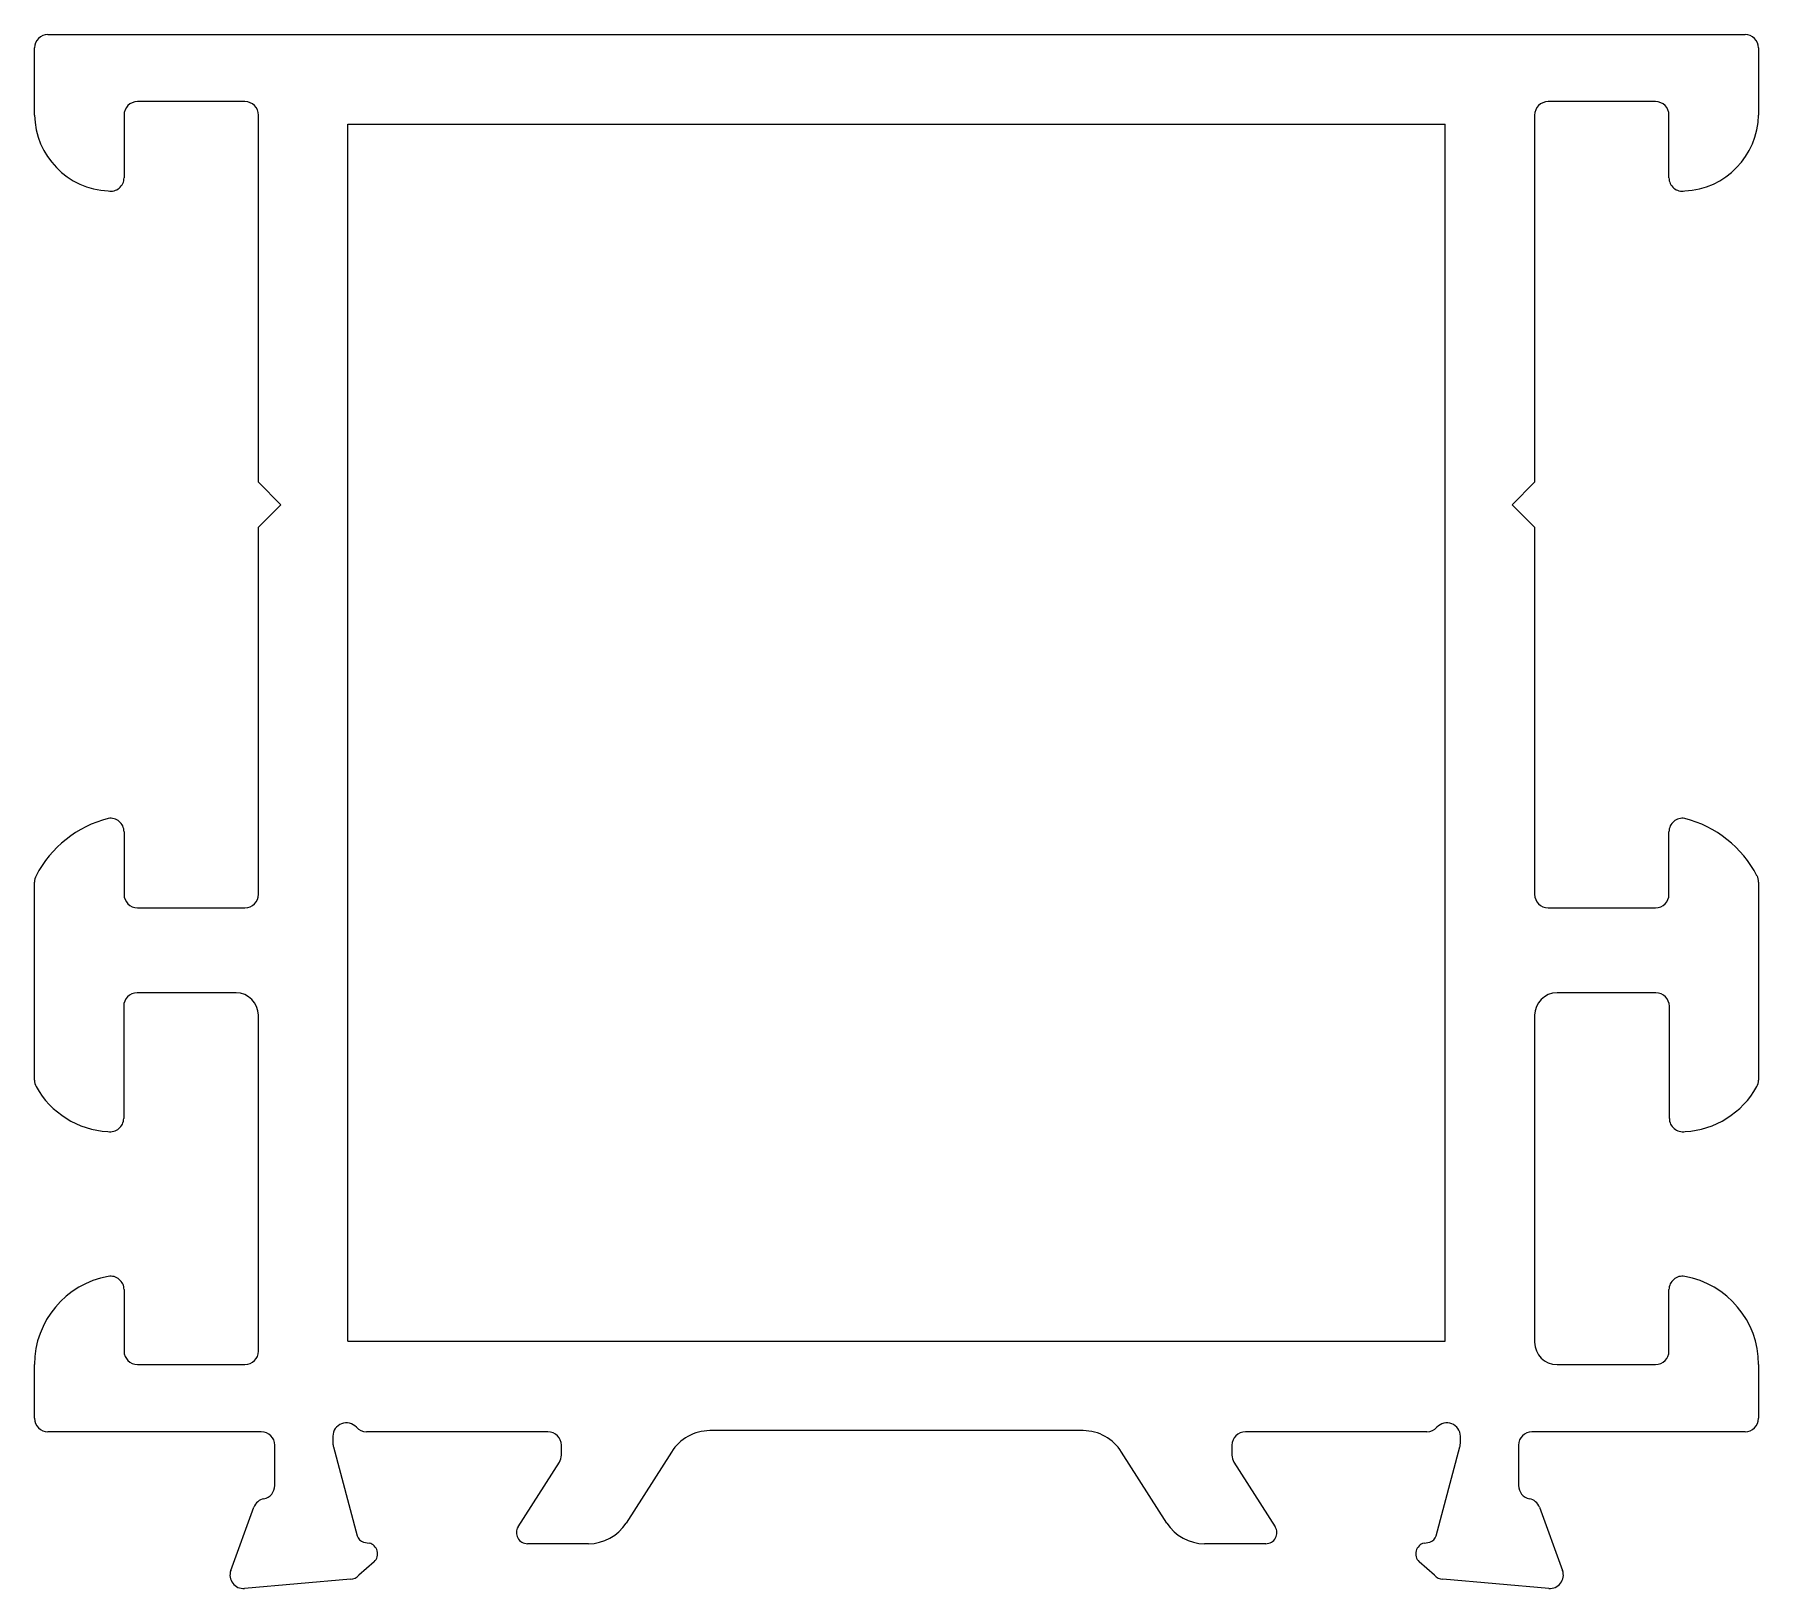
# Model space of a CAD drawing. Extents: x 2110.1 to 2148.6, y 1419.1 to 1453.8.
import ezdxf

# ---------------------------------------------------------------- set-up
doc = ezdxf.new("R2010")
doc.units = 0
doc.layers.get('0').update_dxf_attribs({"linetype": 'CONTINUOUS'})

msp = doc.modelspace()

# ---------------------------------------------------------------- linework, layer by layer
for p, q in [((2110.388, 1453.761), (2148.288, 1453.761)), ((2110.088, 1451.961), (2110.088, 1453.461)), ((2148.588, 1453.461), (2148.588, 1451.961)), ((2114.788, 1452.261), (2112.388, 1452.261)), ((2146.288, 1452.261), (2143.888, 1452.261)), ((2112.088, 1451.961), (2112.088, 1450.561)), ((2115.088, 1443.761), (2115.088, 1451.961)), ((2143.588, 1451.961), (2143.588, 1443.761)), ((2146.588, 1450.561), (2146.588, 1451.961)), ((2117.088, 1451.761), (2141.588, 1451.761)), ((2117.088, 1424.586), (2117.088, 1451.761)), ((2141.588, 1424.586), (2141.588, 1451.761)), ((2115.588, 1443.261), (2115.088, 1443.761)), ((2143.588, 1443.761), (2143.088, 1443.261)), ((2115.088, 1442.761), (2115.588, 1443.261)), ((2143.088, 1443.261), (2143.588, 1442.761)), ((2115.088, 1434.561), (2115.088, 1442.761)), ((2143.588, 1442.761), (2143.588, 1434.561)), ((2112.088, 1435.96), (2112.088, 1434.561)), ((2146.588, 1434.561), (2146.588, 1435.96)), ((2110.088, 1430.412), (2110.088, 1434.836)), ((2148.588, 1434.836), (2148.588, 1430.412)), ((2112.388, 1434.261), (2114.788, 1434.261)), ((2143.888, 1434.261), (2146.288, 1434.261)), ((2114.588, 1432.361), (2112.38, 1432.361)), ((2146.296, 1432.361), (2144.088, 1432.361)), ((2112.08, 1432.061), (2112.08, 1429.559)), ((2115.088, 1424.361), (2115.088, 1431.861)), ((2143.588, 1431.861), (2143.588, 1424.561)), ((2146.596, 1429.559), (2146.596, 1432.061)), ((2112.088, 1425.734), (2112.088, 1424.361)), ((2146.588, 1424.361), (2146.588, 1425.734)), ((2117.088, 1424.586), (2141.588, 1424.586)), ((2110.088, 1422.861), (2110.088, 1424.061)), ((2112.388, 1424.061), (2114.788, 1424.061)), ((2144.088, 1424.061), (2146.288, 1424.061)), ((2148.588, 1424.061), (2148.588, 1422.861)), ((2133.507, 1422.586), (2125.169, 1422.586)), ((2115.153, 1422.561), (2110.388, 1422.561)), ((2115.453, 1421.361), (2115.453, 1422.261)), ((2116.753, 1422.461), (2116.753, 1422.3)), ((2116.763, 1422.222), (2117.294, 1420.24)), ((2121.553, 1422.561), (2117.5, 1422.561)), ((2121.853, 1422.04), (2121.853, 1422.261)), ((2136.829, 1422.261), (2136.829, 1422.04)), ((2141.182, 1422.561), (2137.129, 1422.561)), ((2141.388, 1420.24), (2141.919, 1422.222)), ((2141.929, 1422.3), (2141.929, 1422.461)), ((2143.229, 1422.261), (2143.229, 1421.361)), ((2148.288, 1422.561), (2143.529, 1422.561)), ((2120.886, 1420.441), (2121.809, 1421.883)), ((2124.315, 1422.107), (2123.301, 1420.522)), ((2135.374, 1420.522), (2134.36, 1422.107)), ((2136.873, 1421.883), (2137.797, 1420.441)), ((2114.471, 1419.463), (2114.985, 1420.874)), ((2143.698, 1420.874), (2144.211, 1419.463)), ((2117.436, 1420.099), (2117.564, 1420.076)), ((2122.459, 1420.061), (2121.099, 1420.061)), ((2137.583, 1420.061), (2136.216, 1420.061)), ((2141.118, 1420.076), (2141.247, 1420.099)), ((2117.676, 1419.658), (2117.331, 1419.355)), ((2141.352, 1419.355), (2141.006, 1419.658)), ((2117.145, 1419.269), (2114.779, 1419.062)), ((2143.903, 1419.062), (2141.538, 1419.269))]:
    msp.add_line(p, q)
for centre, radius, start, end in [((2110.388, 1453.461), 0.3, 90, 180), ((2148.288, 1453.461), 0.3, 0, 90), ((2112.388, 1451.961), 0.3, 90, 180), ((2114.788, 1451.961), 0.3, 360, 90), ((2143.888, 1451.961), 0.3, 90, 180), ((2146.288, 1451.961), 0.3, 360, 90), ((2111.819, 1451.995), 1.731, 181.1281, 267.2184), ((2146.857, 1451.995), 1.731, 272.7816, 358.8719), ((2111.788, 1450.561), 0.3, 259.8358, 360), ((2146.888, 1450.561), 0.3, 180, 280.1642), ((2112.372, 1433.796), 2.54, 104.5345, 152.3516), ((2111.789, 1435.962), 0.298, 359.5728, 100.5914), ((2146.886, 1435.962), 0.298, 79.4086, 180.4272), ((2146.303, 1433.796), 2.54, 27.6484, 75.4655), ((2110.388, 1434.836), 0.3, 152.3516, 180), ((2148.288, 1434.836), 0.3, 360, 27.6484), ((2112.388, 1434.561), 0.3, 180, 270), ((2114.788, 1434.561), 0.3, 270, 360), ((2143.888, 1434.561), 0.3, 180, 270), ((2146.288, 1434.561), 0.3, 270, 360), ((2112.38, 1432.061), 0.3, 90, 180), ((2114.588, 1431.861), 0.5, 360, 90), ((2144.088, 1431.861), 0.5, 90, 180), ((2146.296, 1432.061), 0.3, 0, 90), ((2110.388, 1430.412), 0.3, 180, 209.0394), ((2148.288, 1430.412), 0.3, 330.9606, 360), ((2111.835, 1431.216), 1.955, 209.0394, 266.8292), ((2146.84, 1431.216), 1.955, 273.1708, 330.9606), ((2111.78, 1429.559), 0.3, 259.8239, 0.0118), ((2146.896, 1429.559), 0.3, 179.9882, 280.1761), ((2112.088, 1424.061), 2, 100.1642, 180), ((2111.788, 1425.734), 0.3, 360, 100.1642), ((2146.888, 1425.734), 0.3, 79.8358, 180), ((2146.588, 1424.061), 2, 0, 79.8358), ((2144.088, 1424.561), 0.5, 180, 270), ((2112.388, 1424.361), 0.3, 180, 270), ((2114.788, 1424.361), 0.3, 270, 0), ((2146.288, 1424.361), 0.3, 270, 0), ((2110.388, 1422.861), 0.3, 180, 270), ((2117.053, 1422.461), 0.3, 41.8103, 180), ((2117.5, 1422.861), 0.3, 221.8103, 270), ((2125.169, 1421.586), 1, 90, 148.6), ((2133.507, 1421.586), 1, 31.4, 90), ((2141.182, 1422.861), 0.3, 270, 318.1897), ((2141.629, 1422.461), 0.3, 0, 138.1897), ((2148.288, 1422.861), 0.3, 270, 0), ((2115.153, 1422.261), 0.3, 0, 90), ((2117.053, 1422.3), 0.3, 180, 195), ((2121.553, 1422.261), 0.3, 360, 90), ((2137.129, 1422.261), 0.3, 90, 180), ((2141.629, 1422.3), 0.3, 345, 360), ((2143.529, 1422.261), 0.3, 90, 180), ((2121.553, 1422.04), 0.3, 328.6045, 0), ((2137.129, 1422.04), 0.3, 180, 211.3955), ((2115.267, 1420.771), 0.3, 100.9043, 160), ((2115.153, 1421.361), 0.3, 280.9043, 0), ((2143.529, 1421.361), 0.3, 180, 259.0957), ((2143.416, 1420.771), 0.3, 20, 79.0957), ((2121.099, 1420.311), 0.25, 148.6045, 270), ((2122.459, 1421.061), 1, 270, 327.3963), ((2136.216, 1421.061), 1, 212.6037, 270), ((2137.583, 1420.311), 0.25, 270, 31.3955), ((2117.488, 1420.292), 0.2, 195, 255), ((2117.499, 1419.835), 0.25, 315, 75), ((2141.183, 1419.835), 0.25, 105, 225), ((2141.195, 1420.292), 0.2, 285, 345), ((2114.753, 1419.361), 0.3, 160, 275), ((2117.119, 1419.567), 0.3, 275, 315), ((2141.564, 1419.567), 0.3, 225, 265), ((2143.929, 1419.361), 0.3, 265, 20)]:
    msp.add_arc(centre, radius, start, end)

doc.saveas('drawing.dxf')
